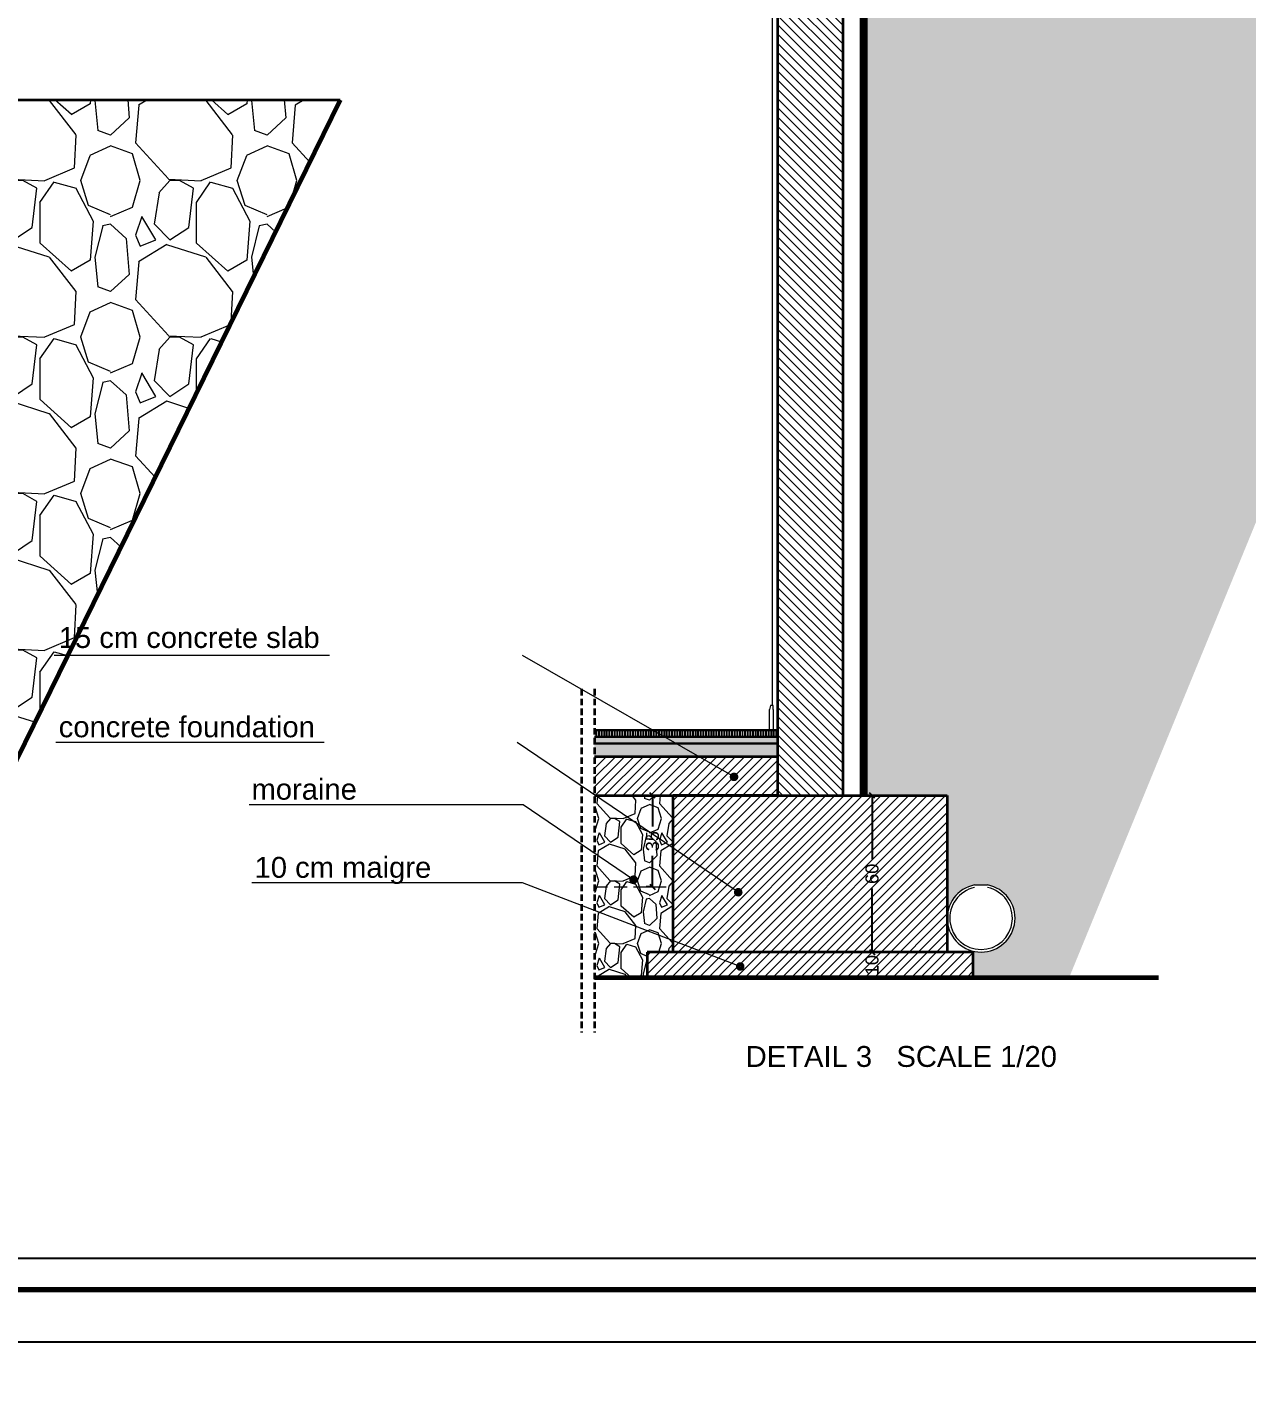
# Model space of a CAD drawing. Header units: inches. Extents: x -580639 to 179052, y 0 to 152898.
# Drawn here: x 36806 to 48493, y 112712 to 125628 of the extents above; entities that cross this region are included whole.
import ezdxf

# ---------------------------------------------------------------- set-up
doc = ezdxf.new("R2010")
doc.units = ezdxf.units.IN
doc.header["$LTSCALE"] = 500
doc.header["$MEASUREMENT"] = 0
for name, pattern in [('DASHED', [0.75, 0.5, -0.25]), ('HIDDEN', [0.375, 0.25, -0.125]), ('HIDDEN2', [0.1875, 0.125, -0.0625])]:
    doc.linetypes.add(name, pattern=pattern)
for name, color, linetype, lineweight in [('0.3', 10, 'Continuous', 30), ('0.6', 40, 'Continuous', 60), ('1ATEXT', 3, 'Continuous', 20), ('A-0.15', 50, 'Continuous', 15), ('A-0.2', 61, 'Continuous', 20), ('A-0.25', 42, 'Continuous', 25), ('A-ANNO-TEXS', 211, 'Continuous', 18), ('A-htch', 252, 'Continuous', 20), ('A-wall', 52, 'Continuous', 35), ('DIM', 8, 'Continuous', 18), ('fini', 11, 'Continuous', 13), ('HATCH', 11, 'Continuous', 9)]:
    doc.layers.add(name, color=color, linetype=linetype, lineweight=lineweight)
doc.styles.add('50', font='arial.ttf', dxfattribs={"height": 125})
doc.styles.add('style3', font='arial.ttf', dxfattribs={"height": 200})
doc.dimstyles.new('DIM', dxfattribs={"dimscale": 50, "dimtxt": 125, "dimasz": 1, "dimexe": 1.2, "dimexo": 1, "dimgap": 1, "dimtad": 0, "dimtoh": 1, "dimdec": 0, "dimlfac": 0.1, "dimrnd": 1, "dimdsep": 46, "dimtxsty": '50', "dimblk": 'OBLIQUE', "dimcen": 0.09, "dimclrt": 8, "dimadec": 0, "dimazin": 0, "dimtfac": 1, "dimtdec": 0, "dimtix": 1, "dimtofl": 0, "dimtmove": 2, "dimatfit": 2, "dimfxl": 1, "dimfxlon": 1, "dimtzin": 0, "dimarcsym": 0})
pattern_1 = [(318.012788, (15764.525, 266673.51), (5400, -4800), [80.7216, -7991.4528]), (274.96974, (15824.525, 266619.51), (-600, 7200), [138.5208, -13713.5549]), (222.510447, (15836.525, 266481.51), (6600, 6000), [97.6728, -9669.6196]), (357.27369, (15986.525, 266247.51), (-12000, 600), [126.1428, -12488.1348]), (22.833654, (16112.525, 266241.51), (-7200, -3000), [123.693, -12245.6239]), (87.27369, (16226.525, 266289.51), (-600, -12000), [126.1428, -12488.1348]), (127.69424, (16232.525, 266415.51), (6000, -7800), [166.8174, -16514.9091]), (162.255328, (16130.525, 266547.51), (-13200, 4200), [157.4928, -15591.793]), (211.429566, (15980.525, 266595.51), (-7800, -4800), [126.57, -12530.4439]), (265.23636, (15872.525, 266529.51), (600, 6600), [144.4992, -7080.4575]), (312.397438, (15860.525, 266385.509), (6600, -7200), [186.8688, -18500.025]), (228.814075, (15992.525, 266841.51), (-3600, -4200), [63.7806, -6314.3069]), (261.469234, (15950.525, 266793.51), (1200, 7800), [121.3422, -12012.9068]), (315, (15932.52, 266673.5), (600, -1e-13), [84.8526, -763.6755]), (293.19859, (15860.525, 266631.51), (-1200, 3000), [45.6948, -4523.769]), (21.80141, (15878.52, 266589.51), (-1800, -600), [64.6218, -3166.477]), (120.96376, (15938.52, 266613.51), (-1200, 1800), [104.9574, -3393.6137]), (251.56505, (15884.52, 266703.5), (600, 1200), [75.8946, -1821.472]), (106.38954, (15878.525, 266241.51), (-1800, 6000), [106.32, -10525.707]), (160.346176, (15848.525, 266343.51), (6600, -2400), [89.1966, -8830.4446]), (23.19859, (15764.525, 266703.51), (-3000, -1200), [91.389, -4478.0749]), (73.61046, (15848.525, 266739.51), (-1800, -6000), [106.32, -10525.707]), (69.443955, (16250.525, 266241.51), (-1200, -3000), [102.528, -5023.8742]), (24.77514, (16286.525, 266337.51), (-6600, -3000), [85.9068, -8504.7858]), (156.80141, (16364.525, 266709.51), (-3000, 1200), [91.389, -4478.0749]), (107.354025, (16280.525, 266745.51), (2400, -7800), [100.5786, -9957.2542]), (159.443955, (16364.525, 266415.51), (3000, -1200), [51.264, -5075.1382]), (191.30993, (16364.52, 266673.51), (-2400, -600), [30.594, -3028.8177]), (255.96376, (16334.52, 266667.51), (600, 1800), [123.693, -2350.1704]), (276.009006, (16304.525, 266547.51), (-600, 6000), [114.63, -11348.354]), (33.69007, (15992.52, 266613.51), (-1200, -600), [86.5332, -2076.7976]), (83.157227, (16064.525, 266661.51), (1200, 10200), [151.0764, -14956.5376]), (150.945396, (16082.525, 266811.51), (4200, -2400), [61.7736, -6115.6045]), (180, (16028.5, 266841.5), (-600, -600), [36, -564]), (210.256437, (16286.525, 266535.51), (4200, 2400), [83.3544, -8252.112]), (138.012788, (16214.525, 266493.51), (-5400, 4800), [161.4432, -7910.7312]), (90, (16094.5, 266601.5), (-600, 600), [156, -444]), (55.304846, (16094.525, 266757.51), (4200, 6000), [94.8684, -9391.9646]), (344.054604, (16148.525, 266835.51), (2400, -600), [87.3612, -4280.7047]), (297.645975, (16232.525, 266811.51), (6000, -11400), [142.239, -14081.6845]), (265.426079, (16298.525, 266685.51), (-600, -7800), [150.4794, -14897.444])]

# ---------------------------------------------------------------- blocks, each defined once
blk = doc.blocks.new('WERQ')
at = {"layer": 'HATCH', "ltscale": 15}
h = blk.add_hatch(dxfattribs=at)
h.set_pattern_fill('ANSI31', color=256, scale=0.25, angle=180, style=0)
h.paths.add_polyline_path([(1339.20614, 273.31003), (1339.05521, 273.31003), (1339.05521, 273.15322), (1338.75521, 273.15322), (1338.75521, 272.9964), (1338.62541, 272.9964, 0.163603), (1338.75505, 272.82706), (1339.27665, 273.09971, 0.003601), (1339.27668, 273.10453, 0.166852)])
h.paths.add_polyline_path([(1330.77278, 272.07749), (1330.77278, 272.34713), (1330.88528, 272.34713), (1330.88528, 272.07749)], flags=9)
h.paths.add_polyline_path([(1331.06455, 271.90249), (1331.06455, 272.17213), (1331.17705, 272.17213), (1331.17705, 271.90249)], flags=9)
h.paths.add_polyline_path([(1338.76743, 272.97904), (1338.79241, 272.93125), (1338.77247, 272.92082), (1338.74749, 272.96862)], flags=24)
h.paths.add_polyline_path([(1338.95426, 273.13625), (1338.95426, 273.19018), (1338.97676, 273.19018), (1338.97676, 273.13625)], flags=24)
blk = doc.blocks.new('*D1679')
at = {"layer": 'Defpoints', "color": 0, "transparency": 16777216}
for p in [(44901, 116764), (44901, 116764), (44901, 116514)]:
    blk.add_point(p, dxfattribs=at)
at = {"layer": 'DIM', "color": 0, "lineweight": -2, "transparency": 16777216}
for p, q in [((44901, 116764), (44841, 116764)), ((44901, 116514), (44841, 116514))]:
    blk.add_line(p, q, dxfattribs=at)
at = {"layer": 'DIM', "color": 8, "transparency": 16777216, "insert": (44901, 116639), "char_height": 125, "attachment_point": 5, "rotation": 90, "style": '50'}
blk.add_mtext('10', dxfattribs=at)
blk = doc.blocks.new('_Oblique')
at = {"color": 0, "linetype": 'ByBlock', "lineweight": -2}
blk.add_line((-0.5, -0.5), (0.5, 0.5), dxfattribs=at)
blk = doc.blocks.new('*D1680')
at = {"layer": 'Defpoints', "color": 0, "transparency": 16777216}
for p in [(44901, 118264), (44901, 118264), (44901, 116764)]:
    blk.add_point(p, dxfattribs=at)
at = {"layer": 'DIM', "color": 0, "lineweight": -2, "transparency": 16777216}
for p, q in [((44901, 118264), (44841, 118264)), ((44901, 118264), (44901, 117654)), ((44901, 116764), (44901, 117374)), ((44901, 116764), (44841, 116764))]:
    blk.add_line(p, q, dxfattribs=at)
at = {"layer": 'DIM', "color": 0, "lineweight": -2, "transparency": 16777216, "xscale": 50, "yscale": 50, "zscale": 50}
for p, rotation in [((44901, 118264), 90), ((44901, 116764), 270)]:
    blk.add_blockref('_Oblique', p, dxfattribs=dict(at, rotation=rotation))
at = {"layer": 'DIM', "color": 8, "transparency": 16777216, "insert": (44901, 117514), "char_height": 125, "attachment_point": 5, "rotation": 90, "style": '50'}
blk.add_mtext('60', dxfattribs=at)
blk = doc.blocks.new('*D1681')
at = {"layer": 'Defpoints', "color": 0, "transparency": 16777216}
for p in [(42798, 118264), (42798, 118264), (42798, 117389)]:
    blk.add_point(p, dxfattribs=at)
at = {"layer": 'DIM', "color": 0, "lineweight": -2, "transparency": 16777216}
for p, q in [((42798, 118264), (42738, 118264)), ((42798, 118264), (42798, 117967)), ((42798, 117389), (42798, 117687)), ((42798, 117389), (42738, 117389))]:
    blk.add_line(p, q, dxfattribs=at)
at = {"layer": 'DIM', "color": 0, "lineweight": -2, "transparency": 16777216, "xscale": 50, "yscale": 50, "zscale": 50}
for p, rotation in [((42798, 118264), 90), ((42798, 117389), 270)]:
    blk.add_blockref('_Oblique', p, dxfattribs=dict(at, rotation=rotation))
at = {"layer": 'DIM', "color": 8, "transparency": 16777216, "insert": (42798, 117827), "char_height": 125, "attachment_point": 5, "rotation": 90, "style": '50'}
blk.add_mtext('35', dxfattribs=at)

msp = doc.modelspace()

# ---------------------------------------------------------------- hatches: boundary and pattern name
at = {"layer": 'A-htch'}
h = msp.add_hatch(dxfattribs=at)
h.set_pattern_fill('ANSI31', color=256, scale=500)
h.set_pattern_definition([(45, (16364.525, 266241.51), (-44.194174, 44.194174), [])])
h.paths.add_polyline_path([(44620.46, 144514.102), (42242.051, 144514.102), (42242.051, 143889.102), (44620.46, 143889.102)])
h.paths.add_polyline_path([(44620.46, 141889.102), (43995.46, 141889.102), (43995.46, 141389.102), (44620.46, 141389.102)])
h.paths.add_polyline_path([(44620.46, 137889.102), (43995.46, 137889.102), (43995.46, 137639.102), (44620.46, 137639.102)])
h.paths.add_polyline_path([(44620.46, 135889.102), (42242.051, 135889.102), (42242.051, 135264.102), (44620.46, 135264.102)])
h.paths.add_polyline_path([(44620.46, 133264.102), (43995.46, 133264.102), (43995.46, 132764.102), (44620.46, 132764.102)])
h.paths.add_polyline_path([(44620.46, 129264.102), (43995.46, 129264.102), (43995.46, 129014.102), (44620.46, 129014.102)])
h.paths.add_polyline_path([(44620.46, 127264.102), (42242.051, 127264.102), (42242.051, 126639.102), (44620.46, 126639.102)])
h.paths.add_polyline_path([(45620.46, 118264.102), (44620.46, 118264.102), (42995.46, 118264.102), (42995.46, 116764.102), (45620.46, 116764.102)])
h.paths.add_polyline_path([(45870.46, 116764.102), (45620.46, 116764.102), (42995.46, 116764.102), (42745.46, 116764.102), (42745.46, 116521.463), (45870.46, 116521.463)])
h.paths.add_polyline_path([(43995.46, 118639.102), (42242.051, 118639.102), (42242.051, 118264.102), (43995.46, 118264.102)])
at = {"layer": 'A-htch', "transparency": 33554687}
h = msp.add_hatch(dxfattribs=at)
h.set_pattern_fill('PLAST', color=256, scale=100, angle=90)
h.set_pattern_definition([(90, (16364.525, 266241.51), (-25, 2e-15), []), (90, (16361.4, 266241.51), (-25, 2e-15), []), (90, (16358.275, 266241.51), (-25, 2e-15), [])])
h.paths.add_polyline_path([(42242.051, 136139.102), (42242.051, 136076.602), (43983.892, 136076.602), (43983.892, 136139.102)])
h.paths.add_polyline_path([(43995.46, 127451.602), (43995.46, 127514.102), (42242.051, 127514.102), (42242.051, 127451.602)])
h.paths.add_polyline_path([(43995.46, 118826.602), (43995.46, 118889.102), (42242.051, 118889.102), (42242.051, 118826.602)])
h = msp.add_hatch(dxfattribs=at)
h.set_pattern_fill('AR-SAND', color=256, scale=20, angle=90)
h.set_pattern_definition([(127.5, (16364.525, 266241.51), (-38.5364754, -1.259867), [0, -30.4, 0, -34, 0, -32.5]), (97.5, (16364.525, 266241.51), (-56.442921, 35.395534), [0, -16.4, 0, -27.4, 0, -10.5]), (57.5, (16364.525, 266216.91), (-0.113181, 62.282837), [0, -10, 0, -36, 0, -47]), (47.5, (16364.525, 266216.91), (-17.553511, 60.122532), [0, -5, 0, -23.6, 0, -27])])
h.paths.add_polyline_path([(43995.46, 127389.102), (43995.46, 127451.602), (42242.051, 127451.602), (42242.051, 127389.102)])
h.paths.add_polyline_path([(43995.46, 136014.102), (43995.46, 136076.602), (42242.051, 136076.602), (42242.051, 136014.102)])
h.paths.add_polyline_path([(42242.051, 118826.602), (42242.051, 118764.102), (43995.46, 118764.102), (43995.46, 118826.602)])
at = {"layer": 'A-htch', "transparency": 33554549}
h = msp.add_hatch(dxfattribs=at)
h.set_pattern_fill('GRAVEL', color=256, scale=50, angle=90)
h.set_pattern_definition([(318.0127875, (16314.5246, 266277.509), (450, -400), [6.7268, -665.954402]), (274.9697407, (16319.5246, 266273.009), (-50, 600), [11.5434, -1142.796238]), (222.510447, (16320.5246, 266261.509), (550, 500), [8.1394, -805.80163]), (357.273689, (16333.0246, 266242.009), (-1000, 50), [10.5119, -1040.677902]), (22.8336542, (16343.5246, 266241.509), (-600, -250), [10.30775, -1020.468656]), (87.273689, (16353.0246, 266245.509), (-50, -1000), [10.5119, -1040.677902]), (127.6942405, (16353.5246, 266256.009), (500, -650), [13.90145, -1376.242427]), (162.2553284, (16345.0246, 266267.009), (-1100, 350), [13.1244, -1299.316075]), (211.4295656, (16332.5246, 266271.009), (-650, -400), [10.5475, -1044.203655]), (265.2363583, (16323.5246, 266265.509), (50, 550), [12.0416, -590.038129]), (312.3974378, (16322.5246, 266253.509), (550, -600), [15.5724, -1541.66875]), (228.814075, (16333.5246, 266291.509), (-300, -350), [5.31505, -526.19224]), (261.4692344, (16330.0246, 266287.509), (100, 650), [10.11185, -1001.07557]), (315, (16328.525, 266277.51), (50, -9e-15), [7.07105, -63.639628]), (293.1985905, (16322.5246, 266274.009), (-100, 250), [3.8079, -376.980755]), (21.8014095, (16324.025, 266270.509), (-150, -50), [5.38515, -263.87309]), (120.9637565, (16329.0246, 266272.509), (-100, 150), [8.74645, -282.801145]), (251.565051, (16324.525, 266280.009), (50, 100), [6.32455, -151.789333]), (106.3895403, (16324.0246, 266241.509), (-150, 500), [8.86, -877.142257]), (160.346176, (16321.5246, 266250.009), (550, -200), [7.43305, -735.870387]), (23.1985905, (16314.5246, 266280.009), (-250, -100), [7.61575, -373.172905]), (73.6104597, (16321.5246, 266283.009), (-150, -500), [8.86, -877.142257]), (69.443955, (16355.0246, 266241.509), (-100, -250), [8.544, -418.656187]), (24.7751406, (16358.0246, 266249.509), (-550, -250), [7.1589, -708.732153]), (156.8014095, (16364.5246, 266280.509), (-250, 100), [7.61575, -373.172905]), (107.3540246, (16357.5246, 266283.509), (200, -650), [8.38155, -829.77118]), (159.443955, (16364.5246, 266256.009), (250, -100), [4.272, -422.928187]), (191.3099325, (16364.525, 266277.509), (-200, -50), [2.5495, -252.401476]), (255.9637565, (16362.025, 266277.009), (50, 150), [10.30775, -195.847531]), (276.009006, (16359.5246, 266267.009), (-50, 500), [9.5525, -945.696159]), (33.690068, (16333.525, 266272.509), (-100, -50), [7.2111, -173.066464]), (83.1572266, (16339.5246, 266276.509), (100, 850), [12.5897, -1246.378131]), (150.945396, (16341.0246, 266289.009), (350, -200), [5.1478, -509.633707]), (180, (16336.525, 266291.51), (-50, -50), [3, -47]), (210.2564372, (16358.0246, 266266.009), (350, 200), [6.9462, -687.676]), (138.0127875, (16352.0246, 266262.509), (-450, 400), [13.4536, -659.227602]), (90, (16342.025, 266271.51), (-50, 50), [13, -37]), (55.3048465, (16342.0246, 266284.509), (350, 500), [7.9057, -782.663715]), (344.054604, (16346.5246, 266291.009), (200, -50), [7.2801, -356.725394]), (297.6459754, (16353.5246, 266289.009), (500, -950), [11.85325, -1173.473709]), (265.4260787, (16359.0246, 266278.509), (-50, -650), [12.53995, -1241.45367])])
h.paths.add_polyline_path([(42242.051, 127389.102), (42242.051, 127264.102), (43995.46, 127264.102), (43995.46, 127389.102)])
h.paths.add_polyline_path([(42242.051, 136014.102), (42242.051, 135889.102), (43995.46, 135889.102), (43995.46, 136014.102)])
h.paths.add_polyline_path([(43995.46, 118639.102), (43995.46, 118764.102), (42242.051, 118764.102), (42242.051, 118639.102)])
at = {"layer": 'A-htch'}
h = msp.add_hatch(dxfattribs=at)
h.set_pattern_fill('ANSI31', color=256, scale=500, angle=90)
h.set_pattern_definition([(135, (16364.525, 266241.51), (-44.194174, -44.194174), [])])
h.paths.add_polyline_path([(43995.46, 118264.102), (44620.46, 118264.102), (44620.46, 126639.102), (43995.46, 126639.102)])
h = msp.add_hatch(dxfattribs=at)
h.set_pattern_fill('GRAVEL', color=256, scale=600, angle=90)
h.set_pattern_definition(pattern_1)
h.paths.add_polyline_path([(50683.045, 126014.102), (44820.682, 126014.102), (44820.682, 118264.102), (45620.46, 118264.102), (45620.46, 117089.102, -0.358605792), (45882.96, 117408.036), (46007.96, 117408.036, -1.019873666), (45870.46, 116772.874), (45870.46, 116521.463), (46789.32, 116521.463)])
h = msp.add_hatch(dxfattribs=at)
h.set_pattern_fill('GRAVEL', color=256, scale=1500, angle=90)
h.set_pattern_definition([(318.012788, (-47903.98, 480727.64), (13500, -12000), [201.804, -19978.632]), (274.96974, (-47753.98, 480592.635), (-1500, 18000), [346.302, -34283.887]), (222.510447, (-47723.98, 480247.635), (16500, 15000), [244.182, -24174.049]), (357.27369, (-47348.98, 479662.635), (-30000, 1500), [315.357, -31220.337]), (22.833654, (-47033.98, 479647.635), (-18000, -7500), [309.2325, -30614.0597]), (87.27369, (-46748.98, 479767.635), (-1500, -30000), [315.357, -31220.337]), (127.69424, (-46733.98, 480082.635), (15000, -19500), [417.0435, -41287.273]), (162.255328, (-46988.98, 480412.635), (-33000, 10500), [393.732, -38979.482]), (211.429566, (-47363.98, 480532.635), (-19500, -12000), [316.425, -31326.1097]), (265.23636, (-47633.98, 480367.64), (1500, 16500), [361.248, -17701.144]), (312.397438, (-47663.98, 480007.635), (16500, -18000), [467.172, -46250.0625]), (228.814075, (-47333.98, 481147.64), (-9000, -10500), [159.4515, -15785.767]), (261.469234, (-47438.98, 481027.635), (3000, 19500), [303.3555, -30032.267]), (315, (-47484, 480727.6), (1500, -3e-13), [212.1315, -1909.189]), (293.19859, (-47663.98, 480622.64), (-3000, 7500), [114.237, -11309.4227]), (21.80141, (-47618.98, 480517.64), (-4500, -1500), [161.5545, -7916.193]), (120.96376, (-47468.98, 480577.64), (-3000, 4500), [262.3935, -8484.0343]), (251.56505, (-47604, 480802.64), (1500, 3000), [189.7365, -4553.68]), (106.38954, (-47618.98, 479647.635), (-4500, 15000), [265.8, -26314.268]), (160.346176, (-47693.98, 479902.64), (16500, -6000), [222.9915, -22076.1116]), (23.19859, (-47903.98, 480802.64), (-7500, -3000), [228.4725, -11195.187]), (73.61046, (-47693.98, 480892.635), (-4500, -15000), [265.8, -26314.2677]), (69.443955, (-46688.98, 479647.64), (-3000, -7500), [256.32, -12559.6856]), (24.77514, (-46598.98, 479887.64), (-16500, -7500), [214.767, -21261.9646]), (156.80141, (-46403.98, 480817.64), (-7500, 3000), [228.4725, -11195.187]), (107.354025, (-46613.98, 480907.635), (6000, -19500), [251.4465, -24893.1354]), (159.443955, (-46403.98, 480082.64), (7500, -3000), [128.16, -12687.8456]), (191.30993, (-46403.98, 480727.64), (-6000, -1500), [76.485, -7572.044]), (255.96376, (-46478.98, 480712.64), (1500, 4500), [309.2325, -5875.426]), (276.009006, (-46553.98, 480412.635), (-1500, 15000), [286.575, -28370.885]), (33.69007, (-47334, 480577.64), (-3000, -1500), [216.333, -5191.994]), (83.157227, (-47153.98, 480697.635), (3000, 25500), [377.691, -37391.344]), (150.945396, (-47108.98, 481072.64), (10500, -6000), [154.434, -15289.011]), (180, (-47244, 481147.6), (-1500, -1500), [90, -1410]), (210.256437, (-46598.98, 480382.64), (10500, 6000), [208.386, -20630.28]), (138.012788, (-46778.98, 480277.64), (-13500, 12000), [403.608, -19776.828]), (90, (-47079, 480547.6), (-1500, 1500), [390, -1110]), (55.304846, (-47078.98, 480937.635), (10500, 15000), [237.171, -23479.9115]), (344.054604, (-46943.98, 481132.64), (6000, -1500), [218.403, -10701.762]), (297.645975, (-46733.98, 481072.635), (15000, -28500), [355.5975, -35204.211]), (265.426079, (-46568.98, 480757.635), (-1500, -19500), [376.1985, -37243.61])])
h.paths.add_polyline_path([(39807.109, 124930.234), (36791.424, 124930.234), (33110.053, 124786.996), (33110.053, 117036.996), (33912.398, 117036.996), (33912.398, 115846.941, -0.370786568), (34174.597, 116179.846), (34299.597, 116179.846, -1.019389231), (34162.398, 115544.613), (34162.398, 115286.996), (35075.706, 115286.996)])
at = {"layer": 'A-htch', "transparency": 33554508}
h = msp.add_hatch(dxfattribs=at)
h.set_pattern_fill('GRAVEL', color=256, scale=600, angle=90)
h.set_pattern_definition(pattern_1)
h.paths.add_polyline_path([(42995.46, 117389.102), (42242.051, 117389.102), (42242.051, 116521.463), (42745.46, 116521.463), (42745.46, 116764.102), (42995.46, 116764.102)])
h.paths.add_polyline_path([(42995.46, 118264.102), (42242.051, 118264.102), (42242.051, 117389.102), (42995.46, 117389.102)])

# ---------------------------------------------------------------- linework, layer by layer
msp.add_lwpolyline([(24363.463, 113030.352), (79363.681, 113030.352), (79363.681, 151788.469), (24363.463, 151788.469)], close=True)
at = {"layer": '0.3'}
for p, q in [((42242.051, 118889.102), (43995.46, 118889.102)), ((42242.051, 118826.602), (43995.46, 118826.602)), ((42242.051, 118764.102), (43995.46, 118764.102))]:
    msp.add_line(p, q, dxfattribs=at)
at = {"layer": '0.6'}
for p, q in [((39807.109, 124930.234), (35079.318, 115294.358)), ((42242.051, 116521.463), (47643.697, 116521.463))]:
    msp.add_line(p, q, dxfattribs=at)
at = {"layer": '1ATEXT'}
for p, q in [((39704.043, 119604.289), (37064.674, 119604.289)), ((43578.91, 118443.05), (41551.013, 119604.289)), ((39653.979, 118773.601), (37083.723, 118773.601)), ((43619.018, 117337.82), (41500.949, 118773.601)), ((41560.039, 118175.678), (38934.742, 118175.678)), ((42616.057, 117457.702), (41560.039, 118175.678)), ((41550.952, 117427.087), (38959.965, 117427.087)), ((43638.012, 116626.508), (41550.952, 117427.087))]:
    msp.add_line(p, q, dxfattribs=at)
at = {"layer": '1ATEXT', "const_width": 40}
for points in [[(43578.91, 118464.053, -1), (43578.91, 118422.047, -1), (43578.91, 118464.053)], [(42616.057, 117478.705, -1), (42616.057, 117436.7, -1), (42616.057, 117478.705)], [(43619.018, 117358.823, -1), (43619.018, 117316.817, -1), (43619.018, 117358.823)], [(43638.012, 116647.511, -1), (43638.012, 116605.506, -1), (43638.012, 116647.511)]]:
    msp.add_lwpolyline(points, format="xyb", dxfattribs=at)
at = {"layer": 'A-0.15', "linetype": 'HIDDEN2', "const_width": 75}
msp.add_lwpolyline([(44820.682, 126014.102), (44820.682, 118264.102)], dxfattribs=at)
at = {"layer": 'A-0.2', "linetype": 'HIDDEN'}
msp.add_line((42242.051, 117389.102), (42995.46, 117389.102), dxfattribs=at)
at = {"layer": 'A-0.2'}
for radius, start, end in [(325, 101.0874892, 78.9125108), (300, 102.0246992, 77.9753008)]:
    msp.add_arc((45945.46, 117089.102), radius, start, end, dxfattribs=at)
at = {"layer": 'A-0.25', "lineweight": 25}
msp.add_lwpolyline([(72263.681, 113830.352), (72263.681, 150988.469), (25163.463, 150988.469), (25163.463, 113830.352), (72263.681, 113830.352)], dxfattribs=at)
at = {"layer": 'A-wall'}
for p, q in [((43995.46, 126639.102), (43995.46, 118264.102)), ((44620.46, 126639.102), (44620.46, 118264.102)), ((32912.398, 124930.234), (39807.109, 124930.234)), ((42242.051, 118639.102), (43995.46, 118639.102)), ((42242.051, 118264.102), (44620.46, 118264.102)), ((43995.46, 118264.102), (42995.46, 118264.102)), ((42995.46, 116764.102), (42995.46, 118264.102)), ((44620.46, 118264.102), (45620.46, 118264.102)), ((45620.46, 118264.102), (45620.46, 116764.102)), ((42995.46, 116764.102), (42745.46, 116764.102)), ((42745.46, 116764.102), (42745.46, 116514.102)), ((45620.46, 116764.102), (42995.46, 116764.102)), ((45870.46, 116764.102), (45620.46, 116764.102)), ((45870.46, 116514.102), (45870.46, 116764.102)), ((42745.46, 116514.102), (45870.46, 116514.102))]:
    msp.add_line(p, q, dxfattribs=at)
at = {"layer": 'A-wall', "linetype": 'DASHED', "ltscale": 0.25}
for p, q in [((42117.051, 119285.644), (42117.051, 115995.27)), ((42242.051, 119285.644), (42242.051, 115995.27))]:
    msp.add_line(p, q, dxfattribs=at)
at = {"layer": 'A-wall', "color": 1, "lineweight": 70}
msp.add_lwpolyline([(24863.463, 113530.352), (78863.681, 113530.352), (78863.681, 151288.469), (24863.463, 151288.469)], close=True, dxfattribs=at)
at = {"layer": 'DIM'}
msp.add_line((45882.96, 117408.036), (46007.96, 117408.036), dxfattribs=at)
at = {"layer": 'fini'}
for p, q in [((43945.46, 126589.102), (43945.46, 119126.602)), ((43929.626, 119126.602), (43917.126, 119089.102)), ((43917.126, 118889.102), (43917.126, 119089.102)), ((43954.626, 119126.602), (43929.626, 119126.602)), ((43954.626, 119089.102), (43954.626, 119126.602)), ((43954.626, 119089.102), (43954.626, 118889.102))]:
    msp.add_line(p, q, dxfattribs=at)

# ---------------------------------------------------------------- block references
at = {"xscale": 18000, "yscale": 18000, "zscale": 18000}
msp.add_blockref('WERQ', (-23968122.671, -4793965.511), dxfattribs=at)

# ---------------------------------------------------------------- texts
at = {"layer": '1ATEXT', "style": 'style3'}
for s, p in [('15 cm concrete slab', (37109.882, 119678.139)), ('concrete foundation', (37109.882, 118822.686)), ('moraine', (38956.852, 118224.763)), ('10 cm maigre', (38986.125, 117476.172))]:
    msp.add_text(s, height=200, dxfattribs=at).set_placement(p)
at = {"layer": 'A-ANNO-TEXS', "insert": (43690.42, 115864.278), "char_height": 200, "attachment_point": 1, "style": 'style3'}
msp.add_mtext_dynamic_manual_height_columns('\\pt17600;DETAIL 3   SCALE 1/20', width=12325.1311, gutter_width=400, heights=[0], dxfattribs=at)

# ---------------------------------------------------------------- dimensions: what is measured, and where the dimension line sits
at = {"layer": 'DIM'}
for base, p1, p2, text, picture, middle in [((42797.696, 118264.102), (42797.696, 117389.102), (42797.696, 118264.102), '35', '*D1681', (42797.696, 117826.602)), ((44900.919, 118264.102), (44900.919, 116764.102), (44900.919, 118264.102), '60', '*D1680', (44900.919, 117514.102)), ((44900.919, 116764.102), (44900.919, 116514.102), (44900.919, 116764.102), '10', '*D1679', (44900.919, 116639.102))]:
    dim = msp.add_linear_dim(base=base, p1=p1, p2=p2, angle=90, text=text, dimstyle='DIM', dxfattribs=at)
    dim.commit()
    dim.dimension.update_dxf_attribs({"geometry": picture, "text_midpoint": middle})

doc.saveas('drawing.dxf')
